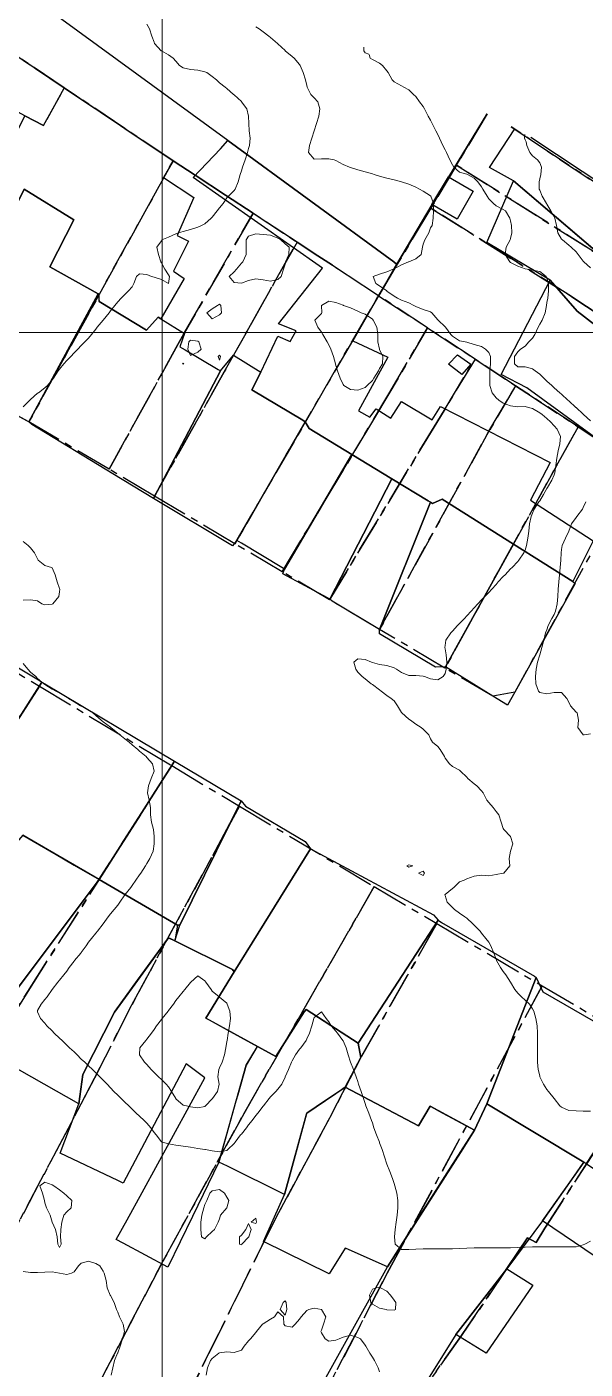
# Model space of a CAD drawing. Header units: centimetres. Extents: x 0 to 642158, y -847 to 649707.
# Drawn here: x 616257.5 to 616295.9, y 621816.2 to 621908.4 of the extents above; entities that cross this region are included whole.
import ezdxf

# ---------------------------------------------------------------- set-up
doc = ezdxf.new("R2010")
doc.units = ezdxf.units.CM
doc.header["$MEASUREMENT"] = 0
doc.linetypes.add('CENTERX2', pattern=[4, 2.5, -0.5, 0.5, -0.5])
doc.layers.add('MEV_grille', color=254, linetype='Continuous', lineweight=9)
doc.layers.add('WAL_topographie 0.5', color=253, linetype='Continuous', lineweight=20)
doc.layers.add('SPW_batiments', color=7, linetype='Continuous')
doc.layers.add('SPW_parcellaire cadastral', color=7, linetype='CENTERX2', lineweight=25, true_color=0xff0542)

# ---------------------------------------------------------------- blocks, each defined once
blk = doc.blocks.new('*U114')
at = {"layer": 'MEV_grille', "transparency": 33554687}
blk.add_lwpolyline([(-1338.461, 0), (1338.461, 0)], dxfattribs=at)
blk = doc.blocks.new('*U115')
at = {"layer": 'MEV_grille', "color": 0, "linetype": 'ByBlock', "lineweight": -2, "transparency": 16777216}
blk.add_blockref('*U114', (0, -500), dxfattribs=at)
blk = doc.blocks.new('*U112')
at = {"layer": 'MEV_grille', "transparency": 33554687}
blk.add_lwpolyline([(0, 1825.476), (0, -1825.476)], dxfattribs=at)
blk = doc.blocks.new('*U113')
at = {"layer": 'MEV_grille', "color": 0, "linetype": 'ByBlock', "lineweight": -2, "transparency": 16777216}
blk.add_blockref('*U112', (900, 0), dxfattribs=at)

msp = doc.modelspace()

# ---------------------------------------------------------------- linework, layer by layer
at = {"layer": 'SPW_batiments'}
for points in [[(616289.129, 621902.409), (616286.491, 621898.081), (616285.341, 621896.193), (616282.918, 621892.099), (616282.729, 621892.256), (616271.319, 621900.587), (616254.745, 621912.689), (616251.724, 621914.895), (616255.756, 621920.208)], [(616266.711, 621888.332), (616266.53, 621888.443), (616265.738, 621887.544), (616262.471, 621889.524), (616262.481, 621890.007), (616262.416, 621890.044), (616259.095, 621891.9), (616260.736, 621895.134), (616257.322, 621897.234), (616255.459, 621893.501), (616254.907, 621893.58), (616249.414, 621896.692), (616249.426, 621896.945), (616254.775, 621907.762), (616267.558, 621899.197), (616266.909, 621898.047), (616268.976, 621896.664), (616267.826, 621894.047), (616268.626, 621893.664), (616267.576, 621891.597), (616268.326, 621891.114), (616266.711, 621888.332)], [(616282.729, 621892.256), (616282.918, 621892.099), (616281.56, 621889.716), (616279.91, 621886.816), (616282.31, 621885.699), (616280.31, 621881.999), (616281.077, 621881.566), (616281.51, 621882.149), (616282.51, 621881.499), (616283.26, 621882.649), (616285.36, 621881.399), (616285.927, 621882.316), (616293.461, 621878.45), (616292.128, 621875.867), (616296.428, 621873.068), (616295.032, 621870.274), (616290.944, 621872.856), (616286.056, 621875.946), (616285.383, 621875.639), (616285.237, 621875.728), (616285.081, 621875.823), (616282.601, 621877.333), (616279.842, 621879.012), (616276.914, 621880.794), (616276.632, 621881.263), (616276.472, 621881.358), (616272.964, 621883.453), (616273.587, 621884.675), (616274.76, 621887.148), (616275.61, 621886.765), (616276.01, 621887.515), (616274.81, 621887.998), (616277.826, 621891.815), (616268.926, 621898.047), (616270.808, 621900.015), (616271.319, 621900.587), (616282.729, 621892.256)], [(616294.684, 621894.629), (616290.949, 621897.818), (616289.295, 621898.732), (616291.035, 621901.393)], [(616292.134, 621900.807), (616299.189, 621896.135), (616301.239, 621894.778), (616304.563, 621892.576), (616306.568, 621891.249), (616304.432, 621887.208), (616297.198, 621892.483), (616294.684, 621894.629)], [(616288.186, 621897.102), (616287.08, 621895.187), (616285.341, 621896.193), (616286.491, 621898.081), (616288.186, 621897.102)], [(616289.121, 621893.579), (616290.949, 621897.818), (616297.198, 621892.483), (616304.432, 621887.208), (616302.412, 621883.386), (616295.325, 621888.864), (616293.463, 621890.979), (616289.121, 621893.579)], [(616260.736, 621895.134), (616259.092, 621891.902), (616262.416, 621890.044), (616257.646, 621881.255), (616257.513, 621881.326), (616254.711, 621882.826), (616254.468, 621882.996), (616254.138, 621883.244), (616245.234, 621888.493), (616244.919, 621888.124), (616249.414, 621896.692), (616254.907, 621893.58), (616255.459, 621893.501), (616257.322, 621897.234), (616260.736, 621895.134)], [(616299.557, 621877.987), (616291.866, 621883.595), (616290.107, 621884.507), (616293.463, 621890.979), (616295.325, 621888.864), (616302.412, 621883.386), (616299.557, 621877.987)], [(616262.471, 621889.524), (616265.738, 621887.544), (616266.53, 621888.443), (616266.711, 621888.332), (616268.345, 621887.335), (616268.031, 621886.418), (616268.188, 621886.324), (616268.382, 621886.209), (616270.657, 621884.854), (616270.823, 621884.755), (616266.203, 621875.997), (616263.409, 621877.673), (616257.844, 621881.08), (616257.646, 621881.255), (616262.416, 621890.044), (616262.471, 621889.524)], [(616273.587, 621884.675), (616272.964, 621883.453), (616276.472, 621881.358), (616276.632, 621881.263), (616271.935, 621873.103), (616271.641, 621872.735), (616266.203, 621875.997), (616270.823, 621884.755), (616271.698, 621885.842), (616273.587, 621884.675)], [(616288.01, 621885.217), (616287.41, 621884.517), (616286.477, 621885.216), (616287.11, 621885.867), (616288.01, 621885.217)], [(616276.914, 621880.794), (616279.842, 621879.012), (616275.208, 621871.137), (616275.041, 621871.236), (616272.248, 621872.914), (616271.935, 621873.103), (616276.632, 621881.263), (616276.914, 621880.794)], [(616282.601, 621877.333), (616278.329, 621869.073), (616278.17, 621869.158), (616275.104, 621870.8), (616275.208, 621871.137), (616279.842, 621879.012), (616282.601, 621877.333)], [(616285.081, 621875.823), (616285.237, 621875.728), (616281.733, 621866.99), (616278.486, 621868.94), (616278.329, 621869.073), (616282.601, 621877.333), (616285.081, 621875.823)], [(616290.944, 621872.856), (616286.284, 621864.416), (616285.593, 621864.387), (616281.731, 621866.689), (616281.733, 621866.99), (616285.237, 621875.728), (616285.383, 621875.639), (616286.056, 621875.946), (616290.944, 621872.856)], [(616295.032, 621870.274), (616295.195, 621870.146), (616291.047, 621862.688), (616289.521, 621862.395), (616286.284, 621864.416), (616290.944, 621872.856), (616295.032, 621870.274)], [(616258.418, 621863.446), (616258.547, 621863.369), (616253.043, 621854.745), (616252.883, 621854.843), (616249.422, 621856.95), (616249.281, 621857.036), (616254.546, 621865.764), (616258.418, 621863.446)], [(616258.74, 621863.254), (616267.661, 621857.935), (616262.47, 621849.8), (616257.23, 621852.843), (616256.275, 621851.727), (616252.797, 621854.046), (616253.196, 621854.652), (616253.043, 621854.745), (616258.547, 621863.369), (616258.74, 621863.254)], [(616272.243, 621855.203), (616268.018, 621846.673), (616267.864, 621846.667), (616262.47, 621849.8), (616267.661, 621857.935), (616272.243, 621855.203)], [(616272.527, 621854.854), (616276.626, 621852.408), (616276.994, 621851.907), (616271.75, 621843.462), (616271.631, 621843.626), (616267.678, 621845.582), (616268.018, 621846.673), (616272.243, 621855.203), (616272.527, 621854.854)], [(616257.23, 621852.843), (616259.513, 621851.518), (616260.759, 621850.794), (616262.471, 621849.8), (616261.37, 621848.331), (616256.869, 621842.319)], [(616285.444, 621847.387), (616285.766, 621847.017), (616280.27, 621838.562), (616276.714, 621840.878), (616276.566, 621840.718), (616274.617, 621837.639), (616269.817, 621840.287), (616271.75, 621843.462), (616276.994, 621851.907), (616285.444, 621847.387)], [(616267.353, 621845.743), (616267.236, 621845.8), (616263.535, 621840.694), (616261.356, 621836.403), (616261.069, 621834.382), (616255.443, 621837.578), (616255.922, 621839.024), (616256.869, 621842.319), (616262.471, 621849.8), (616267.864, 621846.667), (616267.678, 621845.582), (616267.353, 621845.743)], [(616285.995, 621846.856), (616292.385, 621843.156), (616292.515, 621843.081), (616289.13, 621834.389), (616288.281, 621832.585), (616285.214, 621834.229), (616284.423, 621832.889), (616279.394, 621835.528), (616280.464, 621837.571), (616280.27, 621838.562), (616285.766, 621847.017), (616285.995, 621846.856)], [(616259.79, 621831.007), (616261.069, 621834.382), (616261.356, 621836.403), (616263.535, 621840.694), (616263.585, 621840.762), (616265.119, 621842.88), (616267.236, 621845.8), (616267.678, 621845.582), (616271.631, 621843.626), (616271.75, 621843.462), (616269.818, 621840.287), (616270.048, 621840.16), (616271.489, 621839.365), (616272.892, 621838.59), (616273.347, 621838.339), (616273.344, 621838.334), (616272.569, 621837.056), (616272.002, 621835.021), (616271.876, 621834.573), (616270.711, 621830.393), (616268.892, 621826.653), (616267.191, 621823.159), (616264.122, 621824.824), (616263.655, 621825.077), (616264.397, 621826.429), (616265.428, 621828.31), (616269.737, 621836.17), (616268.451, 621837.13), (616265.16, 621830.885), (616264.13, 621828.931), (616263.749, 621829.113), (616259.79, 621831.007)], [(616292.967, 621842.082), (616300.212, 621837.92), (616300.82, 621838.098), (616300.976, 621837.995), (616295.956, 621830.287), (616295.795, 621830.383), (616289.13, 621834.389), (616292.515, 621843.081), (616292.967, 621842.082)], [(616280.27, 621838.562), (616280.464, 621837.571), (616279.394, 621835.528), (616278.963, 621835.24), (616278.034, 621834.618), (616276.742, 621833.755), (616276.728, 621833.703), (616275.6, 621829.577), (616275.211, 621828.157), (616271.288, 621830.106), (616270.711, 621830.393), (616271.248, 621832.318), (616272.569, 621837.056), (616273.347, 621838.339), (616274.617, 621837.639), (616276.566, 621840.718), (616276.714, 621840.878), (616278.392, 621839.785), (616280.27, 621838.562)], [(616287.458, 621831.296), (616282.286, 621823.199), (616279.445, 621824.453), (616279.393, 621824.476), (616278.272, 621822.707), (616273.772, 621824.943), (616274.525, 621826.624), (616275.211, 621828.157), (616276.725, 621833.691), (616276.742, 621833.755), (616276.748, 621833.758), (616279.394, 621835.528), (616284.423, 621832.889), (616285.214, 621834.229), (616285.483, 621834.085), (616285.799, 621833.915), (616288.281, 621832.585), (616287.458, 621831.296)], [(616286.399, 621829.639), (616288.281, 621832.585), (616289.13, 621834.389), (616295.795, 621830.383), (616292.945, 621826.361), (616290.503, 621823.043), (616286.978, 621818.538), (616277.852, 621803.898), (616276.586, 621804.599), (616273.111, 621806.52), (616276.043, 621811.945), (616282.286, 621823.199), (616286.399, 621829.639)], [(616295.795, 621830.383), (616295.956, 621830.287), (616296.105, 621830.188), (616300.683, 621827.126), (616300.909, 621826.975), (616301.034, 621826.891), (616300.991, 621826.417), (616305.496, 621823.448), (616303.441, 621820.774), (616302.672, 621819.773), (616302.264, 621819.242), (616302.08, 621819.012), (616301.57, 621818.378), (616297.251, 621821.616), (616298.052, 621822.902), (616292.945, 621826.361), (616294.954, 621829.196), (616295.533, 621830.013), (616295.795, 621830.383)], [(616286.978, 621818.538), (616290.503, 621823.043), (616292.272, 621821.924), (616289.068, 621817.259), (616286.978, 621818.538)]]:
    msp.add_lwpolyline(points, dxfattribs=at)
at = {"layer": 'SPW_parcellaire cadastral'}
for points in [[(616257.368, 621902.291), (616253.179, 621904.535), (616248.217, 621907.194), (616233.621, 621915.027), (616234.749, 621918.846), (616242.005, 621915.291), (616245.139, 621913.756), (616250.179, 621910.62), (616250.888, 621910.18), (616252.264, 621909.324), (616254.775, 621907.762), (616260.082, 621904.206), (616258.646, 621901.606), (616257.368, 621902.291)], [(616281.678, 621889.923), (616278.503, 621892.008), (616277.503, 621892.665), (616276.073, 621893.604), (616273.054, 621895.587), (616271.164, 621896.829), (616269.074, 621898.201), (616267.559, 621899.196), (616264.252, 621901.412), (616260.082, 621904.206), (616254.775, 621907.762), (616252.264, 621909.324), (616254.702, 621912.616), (616259.032, 621918.461)], [(616267.559, 621899.196), (616257.646, 621881.254), (616254.429, 621882.979), (616244.901, 621888.089), (616250.49, 621898.742), (616254.54, 621896.572), (616257.368, 621902.291), (616258.646, 621901.606), (616260.082, 621904.206), (616264.252, 621901.412), (616267.559, 621899.196)], [(616289.132, 621902.408), (616287.029, 621898.886), (616285.274, 621895.946), (616282.967, 621892.082), (616281.678, 621889.923)], [(616287.029, 621898.886), (616289.132, 621902.408)], [(616290.786, 621901.526), (616298.11, 621896.647), (616298.776, 621896.204), (616304.836, 621892.167), (616306.623, 621890.977), (616304.811, 621887.691), (616296.709, 621892.792), (616287.029, 621898.886)], [(616305.5, 621893.678), (616304.836, 621892.167), (616298.776, 621896.204), (616298.11, 621896.647), (616290.786, 621901.526)], [(616267.559, 621899.196), (616269.074, 621898.201), (616271.164, 621896.829), (616273.054, 621895.587), (616268.322, 621887.349), (616267.893, 621886.573), (616263.154, 621877.995), (616257.646, 621881.254), (616267.559, 621899.196)], [(616285.274, 621895.946), (616287.029, 621898.886), (616296.709, 621892.792), (616304.811, 621887.691), (616303.055, 621884.549), (616295.582, 621889.442), (616294.935, 621889.865), (616285.274, 621895.946)], [(616299.564, 621878.175), (616295.394, 621880.914), (616291.873, 621883.225), (616291.1, 621883.734), (616288.311, 621885.566), (616285.046, 621887.711), (616281.678, 621889.923), (616282.967, 621892.082), (616285.274, 621895.946), (616294.935, 621889.865), (616295.582, 621889.442), (616303.055, 621884.549), (616299.564, 621878.175)], [(616273.054, 621895.587), (616276.073, 621893.604), (616272.64, 621887.483), (616271.075, 621884.692), (616266.281, 621876.145), (616263.154, 621877.995), (616267.893, 621886.573), (616268.322, 621887.349), (616273.054, 621895.587)], [(616271.806, 621872.876), (616266.281, 621876.145), (616271.075, 621884.692), (616272.64, 621887.483), (616276.073, 621893.604), (616277.503, 621892.665), (616278.503, 621892.008), (616281.678, 621889.923), (616279.885, 621886.827), (616271.806, 621872.876)], [(616275.05, 621870.957), (616271.806, 621872.876), (616279.885, 621886.827), (616281.678, 621889.923), (616285.046, 621887.711), (616282.374, 621883.176), (616281.337, 621881.416), (616275.05, 621870.957)], [(616275.05, 621870.957), (616281.337, 621881.416), (616282.374, 621883.176), (616285.046, 621887.711), (616288.311, 621885.566), (616286.246, 621882.153), (616285.676, 621881.211), (616278.307, 621869.029), (616275.05, 621870.957)], [(616281.751, 621866.992), (616278.307, 621869.029), (616285.676, 621881.211), (616286.246, 621882.153), (616288.311, 621885.566), (616291.1, 621883.734), (616289.264, 621880.604), (616281.751, 621866.992)], [(616286.241, 621864.335), (616281.751, 621866.992), (616289.264, 621880.604), (616291.1, 621883.734), (616291.873, 621883.225), (616295.394, 621880.914), (616293.907, 621878.221), (616286.241, 621864.335)], [(616286.241, 621864.335), (616293.907, 621878.221), (616295.394, 621880.914), (616299.564, 621878.175), (616291.045, 621862.687), (616290.549, 621861.786), (616289.521, 621862.394), (616286.241, 621864.335)], [(616254.379, 621865.487), (616258.37, 621863.091), (616253.043, 621854.744), (616248.865, 621847.145), (616245.67, 621848.519), (616244.681, 621848.945), (616245.265, 621850.011), (616247.365, 621853.845), (616254.379, 621865.487)], [(616234.817, 621830.168), (616235.493, 621831.499), (616237.474, 621835.428), (616238.833, 621838.126), (616241.236, 621842.896), (616243.411, 621847.213), (616244.332, 621849.094), (616244.681, 621848.945), (616245.67, 621848.519), (616248.865, 621847.145), (616253.043, 621854.744), (616258.37, 621863.091), (616267.468, 621857.629), (616257.566, 621842.113), (616255.737, 621839.169), (616255.516, 621838.813), (616246.068, 621819.912), (616234.818, 621824.96), (616232.668, 621825.893), (616234.817, 621830.168)], [(616246.068, 621819.912), (616255.516, 621838.813), (616255.737, 621839.169), (616257.566, 621842.113), (616267.468, 621857.629), (616272.112, 621854.84), (616264.566, 621840.897), (616262.166, 621836.146), (616251.934, 621816.755), (616246.068, 621819.912)], [(616281.383, 621849.317), (616272.413, 621833.706), (616266.74, 621823.357), (616260.798, 621811.986), (616251.934, 621816.755), (616262.166, 621836.146), (616264.566, 621840.897), (616272.112, 621854.84), (616281.383, 621849.317)], [(616281.383, 621849.317), (616285.688, 621846.775), (616280.464, 621837.571), (616278.471, 621833.705), (616274.661, 621826.637), (616266.03, 621809.187), (616260.798, 621811.986), (616266.74, 621823.357), (616272.413, 621833.706), (616281.383, 621849.317)], [(616285.688, 621846.775), (616292.927, 621842.504), (616282.274, 621822.764), (616273.45, 621805.76), (616266.03, 621809.187), (616274.661, 621826.637), (616278.471, 621833.705), (616280.464, 621837.571), (616285.688, 621846.775)], [(616249.076, 621792.271), (616250.771, 621795.613), (616252.727, 621799.438), (616254.603, 621803.123), (616261.313, 621799.651), (616266.03, 621809.187), (616273.45, 621805.76), (616282.274, 621822.764), (616292.927, 621842.504), (616300.86, 621837.815), (616293.098, 621825.842), (616292.513, 621824.872), (616291.921, 621825.173), (616290.548, 621823.139), (616287.383, 621818.48), (616276.969, 621803.749), (616287.721, 621798.8), (616269.53, 621768.753), (616274.897, 621768.524), (616281.772, 621768.136), (616283.041, 621768.083), (616274.226, 621754.525), (616264.098, 621738.951), (616261.546, 621735.027)], [(616287.721, 621798.8), (616276.969, 621803.749), (616287.383, 621818.48), (616290.548, 621823.139), (616291.921, 621825.173), (616292.513, 621824.872), (616293.098, 621825.842), (616300.86, 621837.815), (616311.183, 621831.23), (616306.372, 621824.432), (616301.118, 621818.018), (616287.721, 621798.8)]]:
    msp.add_lwpolyline(points, dxfattribs=at)
at = {"layer": 'WAL_topographie 0.5'}
for points in [[(616265.75, 621908.579), (616265.931, 621908.25), (616266.106, 621907.75), (616266.25, 621907.346), (616266.288, 621907.25), (616266.74, 621906.75), (616266.75, 621906.744), (616267.25, 621906.464), (616267.561, 621906.25), (616267.75, 621906.042), (616267.991, 621905.75), (616268.25, 621905.571), (616268.75, 621905.462), (616269.25, 621905.417), (616269.75, 621905.314), (616269.885, 621905.25), (616270.25, 621904.993), (616270.53, 621904.75), (616270.75, 621904.559), (616271.132, 621904.25), (616271.25, 621904.15), (616271.714, 621903.75), (616271.75, 621903.719), (616272.25, 621903.258), (616272.258, 621903.25), (616272.618, 621902.75), (616272.75, 621902.25), (616272.75, 621902.25), (616272.761, 621901.75), (616272.793, 621901.25), (616272.853, 621900.75), (616272.808, 621900.25), (616272.75, 621900.046), (616272.667, 621899.75), (616272.5, 621899.25), (616272.333, 621898.75), (616272.25, 621898.492), (616272.173, 621898.25), (616272.029, 621897.75), (616271.82, 621897.25), (616271.75, 621897.148), (616271.366, 621896.75), (616271.25, 621896.638), (616270.988, 621896.25), (616270.75, 621895.953), (616270.577, 621895.75), (616270.25, 621895.323), (616270.17, 621895.25), (616269.75, 621894.852), (616269.51, 621894.75), (616269.25, 621894.627), (616268.75, 621894.481), (616268.25, 621894.338), (616267.929, 621894.25), (616267.75, 621894.174), (616267.25, 621893.938), (616266.788, 621893.75), (616266.75, 621893.7), (616266.45, 621893.25), (616266.555, 621892.75), (616266.706, 621892.25), (616266.75, 621892.183), (616266.991, 621891.75), (616267.25, 621891.361), (616267.315, 621891.25), (616267.25, 621890.75), (616267.25, 621890.75), (616267.25, 621890.75), (616266.75, 621891.044), (616266.25, 621891.193), (616266.068, 621891.25), (616265.75, 621891.375), (616265.25, 621891.417), (616265.042, 621891.25), (616264.865, 621890.75), (616264.75, 621890.536), (616264.5, 621890.25), (616264.25, 621890), (616264, 621889.75), (616263.75, 621889.5), (616263.55, 621889.25), (616263.25, 621888.875), (616263.167, 621888.75), (616262.75, 621888.25), (616262.75, 621888.25), (616262.333, 621887.75), (616262.25, 621887.625), (616261.95, 621887.25), (616261.75, 621887), (616261.5, 621886.75), (616261.25, 621886.5), (616261, 621886.25), (616260.75, 621886), (616260.528, 621885.75), (616260.25, 621885.472), (616260.05, 621885.25), (616259.75, 621884.875), (616259.667, 621884.75), (616259.333, 621884.25), (616259.25, 621884.139), (616258.932, 621883.75), (616258.75, 621883.596), (616258.3, 621883.25), (616258.25, 621883.219), (616257.75, 621882.792), (616257.708, 621882.75), (616257.25, 621882.292)], [(616273.25, 621908.399), (616273.475, 621908.25), (616273.75, 621908.047), (616274.13, 621907.75), (616274.25, 621907.653), (616274.724, 621907.25), (616274.75, 621907.226), (616275.25, 621906.765), (616275.268, 621906.75), (616275.75, 621906.36), (616275.875, 621906.25), (616276.25, 621905.8), (616276.281, 621905.75), (616276.488, 621905.25), (616276.652, 621904.75), (616276.75, 621904.364), (616276.78, 621904.25), (616277.023, 621903.75), (616277.25, 621903.52), (616277.512, 621903.25), (616277.647, 621902.75), (616277.568, 621902.25), (616277.417, 621901.75), (616277.25, 621901.25), (616277.25, 621901.25), (616277.083, 621900.75), (616276.933, 621900.25), (616276.853, 621899.75), (616277.25, 621899.304), (616277.75, 621899.319), (616278.25, 621899.334), (616278.633, 621899.25), (616278.75, 621899.212), (616279.25, 621898.929), (616279.682, 621898.75), (616279.75, 621898.723), (616280.25, 621898.571), (616280.75, 621898.429), (616281.25, 621898.286), (616281.368, 621898.25), (616281.75, 621898.143), (616282.25, 621898.004), (616282.75, 621897.875), (616283.25, 621897.75), (616283.25, 621897.75), (616283.75, 621897.589), (616284.25, 621897.369), (616284.484, 621897.25), (616284.75, 621897.106), (616285.25, 621896.778), (616285.271, 621896.75), (616285.443, 621896.25), (616285.457, 621895.75), (616285.439, 621895.25), (616285.355, 621894.75), (616285.25, 621894.576), (616285.123, 621894.25), (616284.851, 621893.75), (616284.75, 621893.464), (616284.702, 621893.25), (616284.597, 621892.75), (616284.25, 621892.446), (616283.75, 621892.256), (616283.741, 621892.25), (616283.25, 621892.038), (616282.75, 621891.773), (616282.693, 621891.75), (616282.25, 621891.56), (616281.75, 621891.409), (616281.311, 621891.25), (616281.482, 621890.75), (616281.75, 621890.597), (616282.235, 621890.25), (616282.25, 621890.241), (616282.75, 621889.883), (616282.986, 621889.75), (616283.25, 621889.608), (616283.75, 621889.428), (616284.108, 621889.25), (616284.25, 621889.176), (616284.75, 621888.979), (616285.25, 621888.803), (616285.329, 621888.75), (616285.75, 621888.272), (616285.771, 621888.25), (616286.25, 621887.776), (616286.277, 621887.75), (616286.646, 621887.25), (616286.75, 621887.14), (616287.25, 621886.822), (616287.639, 621886.75), (616287.75, 621886.732), (616288.25, 621886.563), (616288.75, 621886.419), (616289.025, 621886.25), (616289.25, 621886.014), (616289.36, 621885.75), (616289.378, 621885.25), (616289.335, 621884.75), (616289.316, 621884.25), (616289.334, 621883.75), (616289.474, 621883.25), (616289.75, 621882.909), (616289.948, 621882.75), (616290.25, 621882.545), (616290.75, 621882.346), (616291.25, 621882.29), (616291.75, 621882.311), (616291.987, 621882.25), (616292.25, 621882.181), (616292.75, 621881.882), (616292.913, 621881.75), (616293.25, 621881.479), (616293.5, 621881.25), (616293.75, 621880.977), (616293.956, 621880.75), (616294.171, 621880.25), (616294.132, 621879.75), (616294.01, 621879.25), (616293.923, 621878.75), (616293.871, 621878.25), (616293.794, 621877.75), (616293.75, 621877.62), (616293.589, 621877.25), (616293.299, 621876.75), (616293.25, 621876.666), (616293.01, 621876.25), (616292.75, 621875.834), (616292.698, 621875.75), (616292.383, 621875.25), (616292.25, 621874.967), (616292.16, 621874.75), (616292.049, 621874.25), (616291.995, 621873.75), (616291.936, 621873.25), (616291.837, 621872.75), (616291.75, 621872.429), (616291.662, 621872.25), (616291.321, 621871.75), (616291.25, 621871.665), (616290.855, 621871.25), (616290.75, 621871.143), (616290.375, 621870.75), (616290.25, 621870.617), (616289.906, 621870.25), (616289.75, 621870.071), (616289.46, 621869.75), (616289.25, 621869.53), (616288.984, 621869.25), (616288.75, 621869.012), (616288.5, 621868.75), (616288.25, 621868.483), (616288.031, 621868.25), (616287.75, 621867.929), (616287.589, 621867.75), (616287.25, 621867.394), (616287.113, 621867.25), (616286.75, 621866.862), (616286.645, 621866.75), (616286.293, 621866.25), (616286.25, 621865.893), (616286.232, 621865.75), (616286.25, 621865.659), (616286.329, 621865.25), (616286.375, 621864.75), (616286.333, 621864.25), (616286.25, 621863.956), (616286.12, 621863.75), (616285.75, 621863.517), (616285.25, 621863.594), (616284.833, 621863.75), (616284.75, 621863.776), (616284.25, 621863.835), (616283.75, 621863.831), (616283.25, 621864.038), (616282.91, 621864.25), (616282.75, 621864.361), (616282.25, 621864.5), (616281.75, 621864.583), (616281.25, 621864.721), (616281.187, 621864.75), (616280.75, 621864.922), (616280.25, 621864.979), (616279.975, 621864.75), (616280.11, 621864.25), (616280.25, 621864.061), (616280.561, 621863.75), (616280.75, 621863.594), (616281.169, 621863.25), (616281.25, 621863.195), (616281.75, 621862.846), (616281.864, 621862.75), (616282.25, 621862.452), (616282.553, 621862.25), (616282.75, 621862.076), (616282.979, 621861.75), (616283.25, 621861.292), (616283.277, 621861.25), (616283.75, 621860.824), (616283.868, 621860.75), (616284.25, 621860.481), (616284.607, 621860.25), (616284.75, 621860.139), (616285.13, 621859.75), (616285.25, 621859.461), (616285.383, 621859.25), (616285.75, 621858.953), (616285.917, 621858.75), (616286.2, 621858.25), (616286.25, 621858.139), (616286.542, 621857.75), (616286.75, 621857.576), (616287.25, 621857.314), (616287.314, 621857.25), (616287.75, 621856.835), (616287.821, 621856.75), (616288.25, 621856.375), (616288.439, 621856.25), (616288.75, 621855.901), (616288.864, 621855.75), (616289.125, 621855.25), (616289.25, 621855.103), (616289.558, 621854.75), (616289.75, 621854.482), (616289.941, 621854.25), (616290.096, 621853.75), (616290.25, 621853.306), (616290.281, 621853.25), (616290.75, 621852.75), (616290.75, 621852.75), (616290.909, 621852.25), (616290.75, 621851.75), (616290.75, 621851.75), (616290.645, 621851.25), (616290.697, 621850.75), (616290.296, 621850.25), (616290.25, 621850.234), (616289.75, 621850.141), (616289.25, 621850.06), (616288.75, 621850.104), (616288.25, 621850.036), (616287.75, 621849.85), (616287.562, 621849.75), (616287.25, 621849.641), (616286.859, 621849.25), (616286.75, 621849.181), (616286.25, 621848.769), (616286.233, 621848.75), (616286.25, 621848.705), (616286.389, 621848.25), (616286.75, 621847.879), (616286.891, 621847.75), (616287.25, 621847.489), (616287.6, 621847.25), (616287.75, 621847.145), (616288.155, 621846.75), (616288.25, 621846.657), (616288.667, 621846.25), (616288.75, 621846.12), (616289.044, 621845.75), (616289.25, 621845.491), (616289.405, 621845.25), (616289.609, 621844.75), (616289.75, 621844.327), (616289.778, 621844.25), (616290.054, 621843.75), (616290.25, 621843.488), (616290.435, 621843.25), (616290.75, 621842.75), (616290.75, 621842.75), (616291.033, 621842.25), (616291.25, 621842), (616291.5, 621841.75), (616291.75, 621841.518), (616292.05, 621841.25), (616292.25, 621840.917), (616292.343, 621840.75), (616292.492, 621840.25), (616292.569, 621839.75), (616292.596, 621839.25), (616292.6, 621838.75), (616292.6, 621838.25), (616292.6, 621837.75), (616292.609, 621837.25), (616292.653, 621836.75), (616292.75, 621836.312), (616292.769, 621836.25), (616293.01, 621835.75), (616293.25, 621835.375), (616293.35, 621835.25), (616293.75, 621834.75), (616293.75, 621834.75), (616294.145, 621834.25), (616294.25, 621834.155), (616294.75, 621833.938), (616295.25, 621833.9), (616295.75, 621833.89), (616296.25, 621833.894)], [(616280.665, 621907), (616280.665, 621906.75), (616280.75, 621906.61), (616281, 621906.527)], [(616281.022, 621906.5), (616281.09, 621906.25), (616281.25, 621906.15), (616281.75, 621905.89), (616281.941, 621905.75), (616282.25, 621905.364), (616282.331, 621905.25), (616282.618, 621904.75), (616282.75, 621904.607), (616283.25, 621904.347), (616283.421, 621904.25), (616283.75, 621904.073), (616284.073, 621903.75), (616284.25, 621903.599), (616284.489, 621903.25), (616284.75, 621902.917), (616284.836, 621902.75), (616285.089, 621902.25), (616285.25, 621901.982), (616285.363, 621901.75), (616285.617, 621901.25), (616285.75, 621900.998), (616285.866, 621900.75), (616286.102, 621900.25), (616286.25, 621899.946), (616286.343, 621899.75), (616286.575, 621899.25), (616286.75, 621898.909), (616286.854, 621898.75), (616287.25, 621898.417), (616287.75, 621898.281), (616287.801, 621898.25), (616288.25, 621898.005), (616288.499, 621897.75), (616288.75, 621897.402), (616288.855, 621897.25), (616289.136, 621896.75), (616289.25, 621896.583), (616289.566, 621896.25), (616289.75, 621896.099), (616290.25, 621895.849), (616290.397, 621895.75), (616290.708, 621895.25), (616290.75, 621895.054), (616290.804, 621894.75), (616290.837, 621894.25), (616290.75, 621893.842), (616290.725, 621893.75), (616290.443, 621893.25), (616290.38, 621892.75), (616290.688, 621892.25), (616290.75, 621892.2), (616291.25, 621891.941), (616291.75, 621891.777), (616291.881, 621891.75), (616292.25, 621891.671), (616292.75, 621891.583), (616293.195, 621891.25), (616293.25, 621891.119), (616293.346, 621890.75), (616293.355, 621890.25), (616293.312, 621889.75), (616293.25, 621889.459), (616293.217, 621889.25), (616293.127, 621888.75), (616292.923, 621888.25), (616292.75, 621887.954), (616292.644, 621887.75), (616292.427, 621887.25), (616292.25, 621886.994), (616292.007, 621886.75), (616291.75, 621886.46), (616291.43, 621886.25), (616291.25, 621886.059), (616291.022, 621885.75), (616291.02, 621885.25), (616291.25, 621885.043), (616291.75, 621885.036), (616292.25, 621884.892), (616292.439, 621884.75), (616292.75, 621884.522), (616293.039, 621884.25), (616293.25, 621884.058), (616293.586, 621883.75), (616293.75, 621883.601), (616294.138, 621883.25), (616294.25, 621883.147), (616294.684, 621882.75), (616294.75, 621882.688), (616295.229, 621882.25), (616295.25, 621882.23), (616295.75, 621881.77), (616295.771, 621881.75), (616296.25, 621881.312)], [(616291.72, 621901), (616291.718, 621900.75), (616291.75, 621900.63), (616291.826, 621900.5), (616291.873, 621900.25), (616292.08, 621899.75), (616292.25, 621899.526), (616292.612, 621899.25), (616292.75, 621899.04), (616292.881, 621898.75), (616292.82, 621898.25), (616292.75, 621897.942), (616292.707, 621897.75), (616292.715, 621897.25), (616292.75, 621897.167), (616292.929, 621896.75), (616293.224, 621896.25), (616293.25, 621896.207), (616293.526, 621895.75), (616293.75, 621895.344), (616293.793, 621895.25), (616293.908, 621894.75), (616293.996, 621894.25), (616294.25, 621893.809), (616294.313, 621893.75), (616294.75, 621893.4), (616294.921, 621893.25), (616295.25, 621892.931), (616295.388, 621892.75), (616295.75, 621892.291), (616295.785, 621892.25), (616296.25, 621891.842)], [(616274.975, 621891.25), (616274.75, 621891.037), (616274.25, 621890.92), (616273.75, 621891.02), (616273.25, 621891.075), (616272.75, 621890.975), (616272.25, 621890.785), (616271.75, 621890.829), (616271.417, 621891.25), (616271.75, 621891.57), (616271.905, 621891.75), (616272.25, 621892.15), (616272.35, 621892.25), (616272.569, 621892.75), (616272.569, 621893.25), (616272.578, 621893.75), (616272.75, 621894.02), (616273.25, 621894.164), (616273.75, 621894.125), (616274.25, 621894.083), (616274.75, 621893.878), (616274.957, 621893.75), (616275.25, 621893.492), (616275.526, 621893.25), (616275.513, 621892.75), (616275.293, 621892.25), (616275.25, 621892.094), (616275.154, 621891.75), (616274.975, 621891.25)], [(616280.894, 621883.75), (616280.75, 621883.617), (616280.25, 621883.429), (616279.75, 621883.471), (616279.298, 621883.75), (616279.25, 621883.821), (616279.036, 621884.25), (616278.857, 621884.75), (616278.75, 621885.125), (616278.714, 621885.25), (616278.571, 621885.75), (616278.4, 621886.25), (616278.25, 621886.55), (616278.156, 621886.75), (616277.85, 621887.25), (616277.75, 621887.417), (616277.5, 621887.75), (616277.292, 621888.25), (616277.75, 621888.708), (616277.775, 621888.75), (616277.75, 621889.249), (616277.75, 621889.25), (616277.75, 621889.25), (616278.25, 621889.554), (616278.75, 621889.459), (616279.25, 621889.26), (616279.275, 621889.25), (616279.75, 621889.086), (616280.25, 621888.86), (616280.491, 621888.75), (616280.75, 621888.651), (616281.25, 621888.306), (616281.314, 621888.25), (616281.549, 621887.75), (616281.627, 621887.25), (616281.62, 621886.75), (616281.742, 621886.25), (616281.75, 621886.235), (616281.962, 621885.75), (616281.942, 621885.25), (616281.75, 621884.913), (616281.665, 621884.75), (616281.348, 621884.25), (616281.25, 621884.102), (616280.894, 621883.75)], [(616270.882, 621888.75), (616270.75, 621888.603), (616270.25, 621888.341), (616269.875, 621888.75), (616270.25, 621889.015), (616270.613, 621889.25), (616270.75, 621889.344), (616270.844, 621889.25), (616270.882, 621888.75)], [(616269.488, 621886.25), (616269.25, 621886.033), (616268.75, 621885.813), (616268.561, 621886.25), (616268.635, 621886.75), (616268.75, 621886.868), (616269.25, 621886.792), (616269.333, 621886.75), (616269.488, 621886.25)], [(616270.808, 621885.75), (616270.75, 621885.5), (616270.656, 621885.75), (616270.75, 621885.844), (616270.808, 621885.75)], [(616268.292, 621885.25), (616268.25, 621885.222), (616268.204, 621885.25), (616268.25, 621885.279), (616268.292, 621885.25)], [(616295.913, 621875.75), (616295.75, 621875.375), (616295.684, 621875.25), (616295.302, 621874.75), (616295.25, 621874.685), (616294.94, 621874.25), (616294.757, 621873.75), (616294.75, 621873.732), (616294.531, 621873.25), (616294.29, 621872.75), (616294.25, 621872.488), (616294.222, 621872.25), (616294.203, 621871.75), (616294.159, 621871.25), (616294.105, 621870.75), (616294.063, 621870.25), (616294.031, 621869.75), (616294, 621869.25), (616293.953, 621868.75), (616293.841, 621868.25), (616293.75, 621868.02), (616293.595, 621867.75), (616293.336, 621867.25), (616293.25, 621866.964), (616293.155, 621866.75), (616293.041, 621866.25), (616292.897, 621865.75), (616292.75, 621865.25), (616292.75, 621865.25), (616292.605, 621864.75), (616292.516, 621864.25), (616292.463, 621863.75), (616292.49, 621863.25), (616292.675, 621862.75), (616292.75, 621862.656), (616293.25, 621862.563), (616293.75, 621862.659), (616294.25, 621862.66), (616294.606, 621862.25), (616294.75, 621861.99), (616294.87, 621861.75), (616295.25, 621861.308), (616295.316, 621861.25), (616295.419, 621860.75), (616295.364, 621860.25), (616295.74, 621859.75), (616295.75, 621859.739), (616295.812, 621859.75), (616296.25, 621859.82)], [(616257.25, 621873.032), (616257.592, 621872.75), (616257.75, 621872.6), (616258.042, 621872.25), (616258.25, 621871.833), (616258.294, 621871.75), (616258.75, 621871.388), (616259.194, 621871.25), (616259.25, 621871.212), (616259.464, 621870.75), (616259.59, 621870.25), (616259.75, 621869.806), (616259.778, 621869.75), (616259.75, 621869.583), (616259.706, 621869.25), (616259.303, 621868.75), (616259.25, 621868.719), (616258.75, 621868.676), (616258.527, 621868.75), (616258.25, 621868.958), (616257.75, 621869.013), (616257.25, 621869)], [(616257.25, 621864.645), (616257.586, 621864.25), (616257.75, 621864.047), (616258.122, 621863.75), (616258.25, 621863.625), (616258.679, 621863.25), (616258.75, 621863.199), (616259.25, 621862.88), (616259.507, 621862.75), (616259.75, 621862.634), (616260.25, 621862.337), (616260.368, 621862.25), (616260.75, 621862.015), (616261.19, 621861.75), (616261.25, 621861.719), (616261.75, 621861.475), (616262.032, 621861.25), (616262.25, 621861.07), (616262.622, 621860.75), (616262.75, 621860.65), (616263.25, 621860.28), (616263.284, 621860.25), (616263.75, 621859.867), (616263.896, 621859.75), (616264.25, 621859.47), (616264.532, 621859.25), (616264.75, 621859.051), (616265.142, 621858.75), (616265.25, 621858.63), (616265.716, 621858.25), (616265.75, 621858.198), (616266.144, 621857.75), (616266.25, 621857.25), (616266.25, 621857.25), (616266.25, 621857.25), (616266.055, 621856.75), (616265.857, 621856.25), (616265.795, 621855.75), (616265.917, 621855.25), (616266, 621854.75), (616266, 621854.25), (616266.083, 621853.75), (616266.205, 621853.25), (616266.25, 621852.751), (616266.25, 621852.75), (616266.25, 621852.25), (616266.25, 621852.25), (616266.179, 621851.75), (616265.955, 621851.25), (616265.75, 621850.904), (616265.663, 621850.75), (616265.333, 621850.25), (616265.25, 621850.125), (616265.007, 621849.75), (616264.75, 621849.385), (616264.65, 621849.25), (616264.25, 621848.75), (616264.25, 621848.75), (616263.902, 621848.25), (616263.75, 621848.038), (616263.518, 621847.75), (616263.25, 621847.436), (616263.106, 621847.25), (616262.75, 621846.75), (616262.75, 621846.75), (616262.366, 621846.25), (616262.25, 621846.111), (616261.948, 621845.75), (616261.75, 621845.492), (616261.58, 621845.25), (616261.25, 621844.794), (616261.213, 621844.75), (616260.787, 621844.25), (616260.75, 621844.206), (616260.42, 621843.75), (616260.25, 621843.508), (616260.052, 621843.25), (616259.75, 621842.889), (616259.634, 621842.75), (616259.25, 621842.25), (616259.25, 621842.25), (616258.894, 621841.75), (616258.75, 621841.564), (616258.482, 621841.25), (616258.25, 621840.798), (616258.234, 621840.75), (616258.25, 621840.719), (616258.442, 621840.25), (616258.75, 621839.926), (616258.89, 621839.75), (616259.25, 621839.397), (616259.391, 621839.25), (616259.75, 621838.915), (616259.925, 621838.75), (616260.25, 621838.434), (616260.442, 621838.25), (616260.75, 621837.954), (616260.96, 621837.75), (616261.25, 621837.471), (616261.485, 621837.25), (616261.75, 621836.998), (616262.008, 621836.75), (616262.25, 621836.515), (616262.523, 621836.25), (616262.75, 621836.025), (616263.02, 621835.75), (616263.25, 621835.5), (616263.483, 621835.25), (616263.75, 621834.977), (616263.982, 621834.75), (616264.25, 621834.498), (616264.51, 621834.25), (616264.75, 621834.017), (616265.026, 621833.75), (616265.25, 621833.536), (616265.561, 621833.25), (616265.75, 621833.056), (616266.027, 621832.75), (616266.25, 621832.421), (616266.385, 621832.25), (616266.75, 621831.772), (616266.838, 621831.75), (616267.25, 621831.635), (616267.75, 621831.546), (616268.25, 621831.478), (616268.75, 621831.409), (616269.25, 621831.331), (616269.75, 621831.257), (616269.792, 621831.25), (616270.25, 621831.151), (616270.75, 621831.086), (616271.25, 621831.194), (616271.322, 621831.25), (616271.75, 621831.672), (616271.814, 621831.75), (616272.201, 621832.25), (616272.25, 621832.314), (616272.597, 621832.75), (616272.75, 621832.95), (616272.992, 621833.25), (616273.25, 621833.593), (616273.387, 621833.75), (616273.75, 621834.225), (616273.774, 621834.25), (616274.162, 621834.75), (616274.25, 621834.873), (616274.615, 621835.25), (616274.75, 621835.41), (616275.04, 621835.75), (616275.25, 621836.214), (616275.27, 621836.25), (616275.496, 621836.75), (616275.696, 621837.25), (616275.75, 621837.35), (616275.97, 621837.75), (616276.25, 621838.147), (616276.347, 621838.25), (616276.708, 621838.75), (616276.75, 621838.865), (616276.942, 621839.25), (616277.096, 621839.75), (616277.231, 621840.25), (616277.25, 621840.333), (616277.75, 621840.712), (616278.083, 621840.25), (616278.25, 621840.036), (616278.432, 621839.75), (616278.75, 621839.382), (616278.859, 621839.25), (616279.231, 621838.75), (616279.25, 621838.712), (616279.444, 621838.25), (616279.583, 621837.75), (616279.75, 621837.25), (616279.75, 621837.25), (616279.946, 621836.75), (616280.139, 621836.25), (616280.25, 621835.917), (616280.302, 621835.75), (616280.474, 621835.25), (616280.643, 621834.75), (616280.75, 621834.417), (616280.802, 621834.25), (616281, 621833.75), (616281.198, 621833.25), (616281.25, 621833.083), (616281.357, 621832.75), (616281.533, 621832.25), (616281.733, 621831.75), (616281.75, 621831.704), (616281.922, 621831.25), (616282.078, 621830.75), (616282.25, 621830.25), (616282.25, 621830.25), (616282.446, 621829.75), (616282.639, 621829.25), (616282.75, 621828.917), (616282.8, 621828.75), (616282.926, 621828.25), (616282.994, 621827.75), (616283, 621827.25), (616282.956, 621826.75), (616282.887, 621826.25), (616282.814, 621825.75), (616282.775, 621825.25), (616282.824, 621824.75), (616283.25, 621824.379), (616283.75, 621824.375), (616284.25, 621824.406), (616284.75, 621824.42), (616285.25, 621824.428), (616285.75, 621824.432), (616286.25, 621824.432), (616286.75, 621824.432), (616287.25, 621824.448), (616287.75, 621824.482), (616288.25, 621824.5), (616288.75, 621824.5), (616289.25, 621824.5), (616289.75, 621824.5), (616290.25, 621824.5), (616290.75, 621824.5), (616291.25, 621824.518), (616291.75, 621824.552), (616292.25, 621824.568), (616292.75, 621824.568), (616293.25, 621824.568), (616293.75, 621824.568), (616294.25, 621824.568), (616294.75, 621824.568), (616295.25, 621824.576), (616295.75, 621824.701), (616295.843, 621824.75), (616296.25, 621824.966)], [(616283.75, 621850.659), (616284.023, 621850.75), (616283.75, 621850.821), (616283.63, 621850.75), (616283.75, 621850.659)], [(616284.75, 621850.075), (616284.84, 621850.25), (616284.75, 621850.39), (616284.432, 621850.25), (616284.75, 621850.075)], [(616269.75, 621834.218), (616269.792, 621834.25), (616270.25, 621834.725), (616270.269, 621834.75), (616270.616, 621835.25), (616270.719, 621835.75), (616270.635, 621836.25), (616270.695, 621836.75), (616270.75, 621836.872), (616270.932, 621837.25), (616271.092, 621837.75), (616271.181, 621838.25), (616271.25, 621838.667), (616271.264, 621838.75), (616271.347, 621839.25), (616271.431, 621839.75), (616271.492, 621840.25), (616271.467, 621840.75), (616271.282, 621841.25), (616271.25, 621841.298), (616270.75, 621841.728), (616270.724, 621841.75), (616270.25, 621842.141), (616270.176, 621842.25), (616269.818, 621842.75), (616269.75, 621842.846), (616269.25, 621843.196), (616268.769, 621842.75), (616268.75, 621842.734), (616268.375, 621842.25), (616268.25, 621842.111), (616267.948, 621841.75), (616267.75, 621841.492), (616267.58, 621841.25), (616267.25, 621840.794), (616267.213, 621840.75), (616266.8, 621840.25), (616266.75, 621840.189), (616266.428, 621839.75), (616266.25, 621839.5), (616266.068, 621839.25), (616265.75, 621838.838), (616265.677, 621838.75), (616265.283, 621838.25), (616265.258, 621837.75), (616265.591, 621837.25), (616265.75, 621837.087), (616266.049, 621836.75), (616266.25, 621836.555), (616266.564, 621836.25), (616266.75, 621836.07), (616267.08, 621835.75), (616267.25, 621835.567), (616267.458, 621835.25), (616267.736, 621834.75), (616267.75, 621834.729), (616268.25, 621834.31), (616268.472, 621834.25), (616268.75, 621834.182), (616269.25, 621834.111), (616269.75, 621834.218)], [(616259.864, 621824.75), (616259.75, 621824.522), (616259.646, 621824.75), (616259.594, 621825.25), (616259.477, 621825.75), (616259.25, 621826.25), (616259.25, 621826.25), (616259.107, 621826.75), (616258.861, 621827.25), (616258.75, 621827.583), (616258.715, 621827.75), (616258.593, 621828.25), (616258.389, 621828.75), (616258.75, 621829.01), (616259.25, 621828.821), (616259.355, 621828.75), (616259.75, 621828.482), (616260.059, 621828.25), (616260.25, 621828.076), (616260.591, 621827.75), (616260.555, 621827.25), (616260.25, 621826.96), (616260.06, 621826.75), (616259.905, 621826.25), (616259.841, 621825.75), (616259.831, 621825.25), (616259.864, 621824.75)], [(616269.75, 621825.125), (616269.853, 621825.25), (616270.25, 621825.615), (616270.393, 621825.75), (616270.661, 621826.25), (616270.75, 621826.5), (616270.81, 621826.75), (616271.25, 621827.25), (616271.25, 621827.25), (616271.383, 621827.75), (616271.25, 621827.981), (616271.098, 621828.25), (616270.75, 621828.512), (616270.25, 621828.422), (616270.088, 621828.25), (616269.865, 621827.75), (616269.75, 621827.481), (616269.663, 621827.25), (616269.527, 621826.75), (616269.475, 621826.25), (616269.458, 621825.75), (616269.516, 621825.25), (616269.75, 621825.125)], [(616272.25, 621824.713), (616272.275, 621824.75), (616272.75, 621825.233), (616272.759, 621825.25), (616272.92, 621825.75), (616272.75, 621826.159), (616272.563, 621825.75), (616272.25, 621825.365), (616272.132, 621825.25), (616272.125, 621824.75), (616272.25, 621824.713)], [(616273.25, 621826.167), (616273.286, 621826.25), (616273.25, 621826.541), (616272.932, 621826.25), (616273.25, 621826.167)], [(616257.25, 621822.867), (616257.75, 621822.811), (616258.25, 621822.795), (616258.75, 621822.825), (616259.25, 621822.843), (616259.75, 621822.75), (616259.75, 621822.75), (616260.25, 621822.655), (616260.565, 621822.75), (616260.75, 621822.848), (616261.056, 621823.25), (616261.25, 621823.436), (616261.75, 621823.59), (616262.25, 621823.42), (616262.522, 621823.25), (616262.75, 621822.887), (616262.829, 621822.75), (616262.961, 621822.25), (616263.034, 621821.75), (616263.238, 621821.25), (616263.25, 621821.23), (616263.505, 621820.75), (616263.665, 621820.25), (616263.75, 621820.065), (616263.877, 621819.75), (616264.129, 621819.25), (616264.225, 621818.75), (616264.083, 621818.25), (616263.911, 621817.75), (616263.75, 621817.28), (616263.736, 621817.25), (616263.539, 621816.75), (616263.417, 621816.25), (616263.308, 621815.75)], [(616282.75, 621820.224), (616282.843, 621820.25), (616282.867, 621820.75), (616282.75, 621820.896), (616282.5, 621821.25), (616282.25, 621821.517), (616281.82, 621821.75), (616281.75, 621821.799), (616281.533, 621821.75), (616281.25, 621821.66), (616281.058, 621821.25), (616281.147, 621820.75), (616281.25, 621820.621), (616281.75, 621820.359), (616282.197, 621820.25), (616282.25, 621820.24), (616282.75, 621820.224)], [(616269.83, 621815.75), (616269.933, 621816.25), (616270.128, 621816.75), (616270.25, 621816.902), (616270.701, 621817.25), (616270.75, 621817.284), (616271.25, 621817.36), (616271.75, 621817.314), (616272.25, 621817.464), (616272.444, 621817.75), (616272.75, 621818.115), (616272.875, 621818.25), (616273.25, 621818.687), (616273.286, 621818.75), (616273.713, 621819.25), (616273.75, 621819.275), (616274.25, 621819.597), (616274.528, 621819.75), (616274.75, 621820.103), (616275.15, 621819.75), (616275.173, 621819.25), (616275.25, 621819.13), (616275.75, 621819.042), (616275.942, 621819.25), (616276.25, 621819.593), (616276.37, 621819.75), (616276.75, 621820.188), (616276.881, 621820.25), (616277.25, 621820.347), (616277.75, 621820.25), (616277.75, 621820.25), (616278.064, 621819.75), (616277.891, 621819.25), (616277.75, 621818.844), (616277.717, 621818.75), (616277.75, 621818.662), (616278.009, 621818.25), (616278.25, 621818.088), (616278.75, 621818.145), (616278.981, 621818.25), (616279.25, 621818.367), (616279.75, 621818.492), (616280.25, 621818.339), (616280.44, 621818.25), (616280.75, 621817.8), (616280.796, 621817.75), (616281.088, 621817.25), (616281.25, 621816.988), (616281.393, 621816.75), (616281.659, 621816.25), (616281.75, 621815.977)], [(616275.375, 621820.25), (616275.25, 621819.865), (616274.917, 621820.25), (616275.111, 621820.75), (616275.25, 621820.859), (616275.321, 621820.75), (616275.375, 621820.25)]]:
    msp.add_lwpolyline(points, dxfattribs=at)

# ---------------------------------------------------------------- block references
at = {"layer": 'MEV_grille', "transparency": 33554687}
for name, p in [('*U113', (615366.814, 620593.644)), ('*U115', (616669.481, 622387.381))]:
    msp.add_blockref(name, p, dxfattribs=at)

doc.saveas('drawing.dxf')
